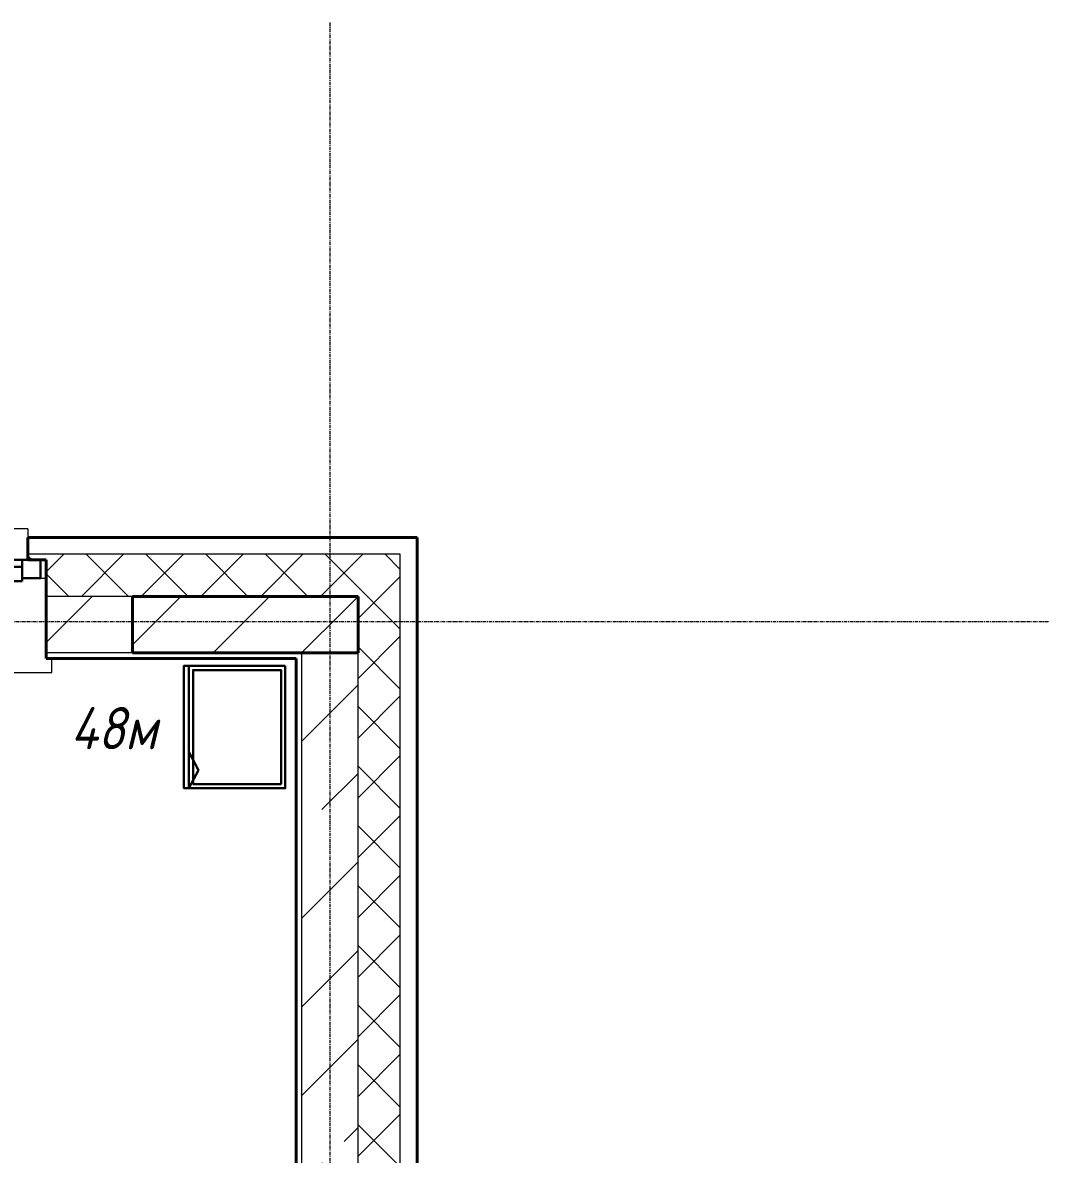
# Model space of a CAD drawing. Header units: millimetres. Extents: x -32954 to 151739, y -65671 to 56243.
# Drawn here: x -1140 to 2500, y -50084 to -46065 of the extents above; entities that cross this region are included whole.
import ezdxf

# ---------------------------------------------------------------- set-up
doc = ezdxf.new("R2010")
doc.units = ezdxf.units.MM
doc.linetypes.add('ADSK_Линия сетки', pattern=[21, 12, -3, 3, -3])
for name, color, linetype, lineweight in [('I-FURN-IDEN', 7, 'Continuous', 9), ('Каркас_Импост', 7, 'Continuous', 30), ('Колонны', 7, 'Continuous', 18), ('Окна', 7, 'Continuous', 18), ('Оси', 7, 'Continuous', 9), ('Остекление', 7, 'Continuous', 30), ('Отлив', 7, 'Continuous', 18), ('Подоконник_Верхний брус', 7, 'Continuous', 18), ('Стены разрез', 7, 'Continuous', 40), ('Стены штриховка', 7, 'Continuous', 18), ('ТХ_оборудование', 6, 'Continuous', 30)]:
    doc.layers.add(name, color=color, linetype=linetype, lineweight=lineweight)
doc.styles.add('GOST Common_I', font='GOST_Common Italic.ttf', dxfattribs={"width": 0.9, "height": 150})
pattern_1 = [(45, (-1e-11, -50353.12), (-106.066, 106.066), []), (135, (-1e-11, -50353.12), (-106.066, -106.066), [])]
pattern_2 = [(45, (-1e-11, -50353.1), (-314.309, 314.309), []), (45, (314.3, -50353.1), (-314.309, 314.309), [555.625, -111.125, 3.353, -107.772])]

# ---------------------------------------------------------------- blocks, each defined once
blk = doc.blocks.new('B2B_Окно_1створка - 1280х2060h-666021-В_АР_ПЭ_03 Этаж')
at = {"layer": 'Каркас_Импост', "lineweight": 30}
for p, q in [((-640, 135), (-640, 70)), ((-575, 135), (-595, 135)), ((-575, 110), (-575, 135)), ((575, 135), (575, 110)), ((595, 135), (575, 135)), ((640, 70), (640, 135)), ((-525, 110), (-575, 110)), ((-575, 110), (-575, 60)), ((-525, 60), (-525, 110)), ((525, 110), (525, 60)), ((575, 110), (525, 110)), ((575, 60), (575, 110)), ((-640, 70), (-575, 70)), ((-575, 60), (-525, 60)), ((525, 60), (575, 60)), ((575, 70), (640, 70))]:
    blk.add_line(p, q, dxfattribs=at)
at = {"layer": 'Каркас_Импост'}
for p, q in [((575, 135), (-575, 135)), ((525, 110), (-525, 110)), ((-525, 60), (525, 60))]:
    blk.add_line(p, q, dxfattribs=at)
at = {"layer": 'Остекление'}
for p, q in [((525, 100), (-525, 100)), ((-525, 100), (-525, 80)), ((525, 80), (525, 100)), ((-525, 80), (525, 80))]:
    blk.add_line(p, q, dxfattribs=at)
blk = doc.blocks.new('В2В_Подоконник_ПВХ - ПВХ-666027-В_АР_ПЭ_03 Этаж')
at = {"layer": 'Подоконник_Верхний брус'}
for p, q in [((-660, 0), (-640, 0)), ((640, 0), (660, 0)), ((-680, -285), (-680, -335)), ((680, -335), (680, -285)), ((-680, -335), (680, -335))]:
    blk.add_line(p, q, dxfattribs=at)
blk = doc.blocks.new('B2B_Отлив - Отлив_металлический-622779-В_АР_ПЭ_03 Этаж')
at = {"layer": 'Отлив'}
for p, q in [((-595, 80), (-595, 110)), ((595, 110), (-595, 110)), ((595, 110), (595, 80)), ((-595, 1), (595, 1))]:
    blk.add_line(p, q, dxfattribs=at)
blk = doc.blocks.new('Сейф')
at = {"layer": 'ТХ_оборудование', "color": 1}
for p, q in [((30732.2, 437361.3), (30732.2, 436926.3)), ((30732.2, 437056.1), (30698.4, 436991.2)), ((30732.2, 436926.3), (30698.4, 436991.2))]:
    blk.add_line(p, q, dxfattribs=at)
for points in [[(30389.8, 437361.3), (30389.8, 436926.3), (30749.8, 436926.3), (30749.8, 437361.3)], [(30404.8, 436941.3), (30717.2, 436941.3), (30717.2, 437346.3), (30404.8, 437346.3)]]:
    blk.add_lwpolyline(points, close=True, dxfattribs=at)

msp = doc.modelspace()

# ---------------------------------------------------------------- hatches: boundary and pattern name
at = {"layer": 'Колонны', "lineweight": 9}
h = msp.add_hatch(dxfattribs=at)
h.set_pattern_fill('FP_3', color=256, style=0, pattern_type=2)
h.set_pattern_definition([(45, (-1e-11, -50353.1), (-314.31, 314.31), []), (45, (314.3, -50353.1), (-314.31, 314.31), [222.25, -111.125])])
h.paths.add_polyline_path([(50, -48303.1), (50, -48103.1), (-750, -48103.1), (-750, -48303.1), (-113.9, -48303.1)])
at = {"layer": 'Стены разрез', "lineweight": 9}
h = msp.add_hatch(dxfattribs=at)
h.set_pattern_fill('FP_1', color=256, style=0, pattern_type=2)
h.set_pattern_definition(pattern_1)
h.paths.add_polyline_path([(50, -48103.1), (200, -48103.1), (200, -47953.1), (-1122, -47953.1), (-1122, -47973.1), (-1057, -47973.1), (-1057, -48103.1), (-113.9, -48103.1)])
h.paths.add_polyline_path([(-2377, -48103.1), (-2377, -47973.1), (-2312, -47973.1), (-2312, -47953.1), (-3647.5, -47953.1), (-3647.5, -47973.1), (-3582.5, -47973.1), (-3582.5, -48103.1), (-3118.4, -48103.1)])
h.paths.add_polyline_path([(-4902.5, -48103.1), (-4902.5, -47973.1), (-4837.5, -47973.1), (-4837.5, -47953.1), (-6147.5, -47953.1), (-6147.5, -47973.1), (-6082.5, -47973.1), (-6082.5, -48103.1)])
h.paths.add_polyline_path([(-7402.5, -48103.1), (-7402.5, -47973.1), (-7337.5, -47973.1), (-7337.5, -47953.1), (-9589.8, -47953.1), (-9589.8, -47973.1), (-9524.8, -47973.1), (-9524.8, -48103.1), (-9127.5, -48103.1)])
h = msp.add_hatch(dxfattribs=at)
h.set_pattern_fill('FP_2', color=256, style=0, pattern_type=2)
h.set_pattern_definition(pattern_2)
h.paths.add_polyline_path([(50, -48303.1), (50, -48103.1), (-1057, -48103.1), (-1057, -48303.1), (-113.9, -48303.1)])
h.paths.add_polyline_path([(-2377, -48303.1), (-2377, -48103.1), (-3582.5, -48103.1), (-3582.5, -48303.1), (-3050, -48303.1)])
h.paths.add_polyline_path([(-4902.5, -48303.1), (-4902.5, -48103.1), (-6082.5, -48103.1), (-6082.5, -48303.1), (-5175, -48303.1)])
h.paths.add_polyline_path([(-7402.5, -48303.1), (-7402.5, -48103.1), (-9524.8, -48103.1), (-9524.8, -48303.1), (-8808.4, -48303.1)])
h = msp.add_hatch(dxfattribs=at)
h.set_pattern_fill('FP_1', color=256, style=0, pattern_type=2)
h.set_pattern_definition(pattern_1)
h.paths.add_polyline_path([(50, -53928.1), (200, -53928.1), (200, -48103.1), (50, -48103.1), (50, -50588.5)])
h = msp.add_hatch(dxfattribs=at)
h.set_pattern_fill('FP_2', color=256, style=0, pattern_type=2)
h.set_pattern_definition(pattern_2)
h.paths.add_polyline_path([(50, -53928.1), (50, -48303.1), (-150, -48303.1), (-150, -53928.1), (-113.9, -53928.1)])

# ---------------------------------------------------------------- linework, layer by layer
at = {"layer": 'Колонны', "lineweight": 40}
for p, q in [((50, -48103.1), (-750, -48103.1)), ((-750, -48103.1), (-750, -48303.1)), ((50, -48303.1), (50, -48103.1)), ((-750, -48303.1), (50, -48303.1))]:
    msp.add_line(p, q, dxfattribs=at)
at = {"layer": 'Оси', "linetype": 'ADSK_Линия сетки'}
for p, q in [((-50, -46065.3), (-50, -64853.1)), ((2500, -48193.1), (-32136.4, -48193.1))]:
    msp.add_line(p, q, dxfattribs=at)
at = {"layer": 'Стены разрез'}
for p, q in [((260, -47893.1), (-1122, -47893.1)), ((-1122, -47893.1), (-1122, -47973.1)), ((260, -54472.6), (260, -47893.1)), ((-1122, -47973.1), (-1057, -47973.1)), ((-1057, -47973.1), (-1057, -48323.1)), ((-1057, -48323.1), (-170, -48323.1)), ((-170, -48323.1), (-170, -53693.1))]:
    msp.add_line(p, q, dxfattribs=at)
at = {"layer": 'Стены штриховка'}
for p, q in [((200, -47953.1), (-1122, -47953.1)), ((200, -54472.6), (200, -47953.1)), ((50, -48103.1), (-1057, -48103.1)), ((50, -54407.6), (50, -48103.1)), ((-150, -48303.1), (-1057, -48303.1)), ((-150, -53713.1), (-150, -48303.1))]:
    msp.add_line(p, q, dxfattribs=at)

# ---------------------------------------------------------------- block references
at = {"layer": 'Окна'}
for name, p in [('B2B_Отлив - Отлив_металлический-622779-В_АР_ПЭ_03 Этаж', (-1717, -47973.1)), ('B2B_Окно_1створка - 1280х2060h-666021-В_АР_ПЭ_03 Этаж', (-1717, -48108.1)), ('В2В_Подоконник_ПВХ - ПВХ-666027-В_АР_ПЭ_03 Этаж', (-1717, -48038.1))]:
    msp.add_blockref(name, p, dxfattribs=at)
at = {"layer": 'ТХ_оборудование', "color": 1, "xscale": -1}
msp.add_blockref('Сейф', (30181.7, -485710.5), dxfattribs=at)

# ---------------------------------------------------------------- texts
at = {"layer": 'I-FURN-IDEN', "char_height": 150, "attachment_point": 3, "style": 'GOST Common_I'}
for s, insert, width in [('48', (-776.6, -48495.6), 259.747), ('\\fGOST Common|b0|i1|c204|p34|;\\W.9;м', (-663.5, -48495.6), 137.089)]:
    msp.add_mtext(s, dxfattribs=dict(at, insert=insert, width=width))

doc.saveas('drawing.dxf')
